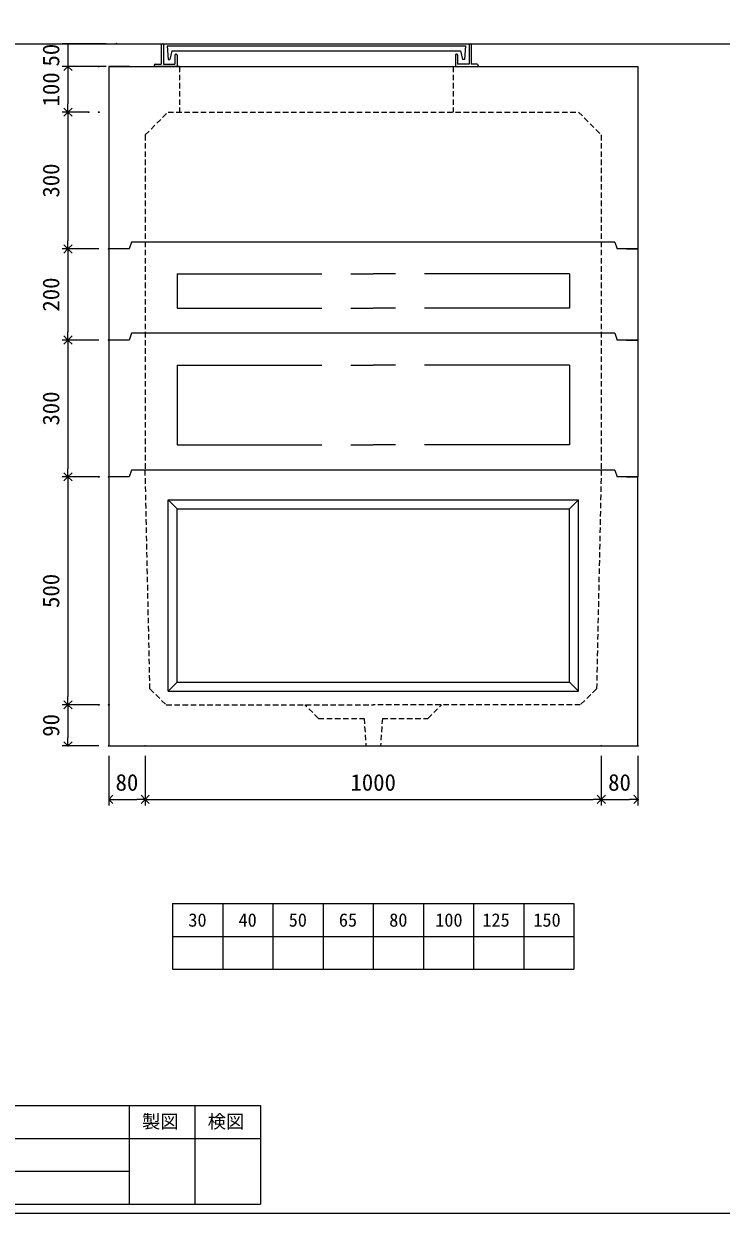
# Model space of a CAD drawing. Units: millimetres, scale not verified. Extents: x -4890 to 18490, y -2333 to 2334.
# Drawn here: x 299 to 1828, y -1941 to 667 of the extents above; entities that cross this region are included whole.
import ezdxf
from ezdxf.enums import TextEntityAlignment as Align

# ---------------------------------------------------------------- set-up
doc = ezdxf.new("R2010")
doc.units = ezdxf.units.MM
doc.header["$LTSCALE"] = 10
doc.header["$PDMODE"] = 32
doc.header["$PDSIZE"] = 2
doc.linetypes.add('DASHED1', pattern=[1.8, 1.2, -0.6])
doc.linetypes.add('USER2', pattern=[50.8, 31.75, -6.35, 6.35, -6.35])
doc.layers.add('0-1_Defpoints', color=7, linetype='Continuous')
for name, color, linetype, lineweight in [('0-2_waku', 7, 'Continuous', 18), ('0-3_gaikei', 7, 'Continuous', 18), ('0-4_kakure', 7, 'DASHED1', 5), ('0-5_sunpou', 7, 'Continuous', 5), ('0-9_uchigawa', 6, 'Continuous', 18), ('0-B_futa', 3, 'Continuous', 18), ('0-C_GL', 4, 'Continuous', 18), ('0-E_文字１', 7, 'Continuous', 18), ('1-3_uchigawa2', 6, 'USER2', 18)]:
    doc.layers.add(name, color=color, linetype=linetype, lineweight=lineweight)
doc.styles.add('ＭＳ ゴシック', font='')
doc.styles.get('ＭＳ ゴシック').set_extended_font_data('MS Gothic')

# ---------------------------------------------------------------- blocks, each defined once
blk = doc.blocks.new('_Open90')
at = {"layer": '0-5_sunpou'}
blk.add_line((0, 0), (-1, 0), dxfattribs=at)
blk.add_lwpolyline([(-0.5, 0.5), (0, 0), (-0.5, -0.5)], dxfattribs=at)
blk = doc.blocks.new('D97')
at = {"layer": '0-1_Defpoints'}
for p in [(1932.32, 1254.36), (2012.32, 1254.36), (2012.32, 1136.94)]:
    blk.add_point(p, dxfattribs=at)
at = {"layer": '0-5_sunpou'}
for p, q in [((1932.32, 1232.36), (1932.32, 1123.94)), ((2012.32, 1232.36), (2012.32, 1123.94)), ((1950.32, 1136.94), (1994.32, 1136.94))]:
    blk.add_line(p, q, dxfattribs=at)
at = {"layer": '0-5_sunpou', "xscale": 18, "yscale": 18, "rotation": 180}
blk.add_blockref('_Open90', (1932.32, 1136.94), dxfattribs=at)
at = {"layer": '0-5_sunpou', "xscale": 18, "yscale": 18}
blk.add_blockref('_Open90', (2012.32, 1136.94), dxfattribs=at)
at = {"layer": '0-5_sunpou', "style": 'ＭＳ ゴシック'}
blk.add_text('80', height=36.66, dxfattribs=at).set_placement((1947.32, 1144.94), align=Align.BOTTOM_LEFT)
blk = doc.blocks.new('D98')
at = {"layer": '0-1_Defpoints'}
for p in [(2012.32, 1254.36), (3012.32, 1254.36), (3012.32, 1136.94)]:
    blk.add_point(p, dxfattribs=at)
at = {"layer": '0-5_sunpou'}
for p, q in [((2012.32, 1232.36), (2012.32, 1123.94)), ((3012.32, 1232.36), (3012.32, 1123.94)), ((2030.32, 1136.94), (2994.32, 1136.94))]:
    blk.add_line(p, q, dxfattribs=at)
at = {"layer": '0-5_sunpou', "xscale": 18, "yscale": 18, "rotation": 180}
blk.add_blockref('_Open90', (2012.32, 1136.94), dxfattribs=at)
at = {"layer": '0-5_sunpou', "xscale": 18, "yscale": 18}
blk.add_blockref('_Open90', (3012.32, 1136.94), dxfattribs=at)
at = {"layer": '0-5_sunpou', "style": 'ＭＳ ゴシック'}
blk.add_text('1000', height=36.66, dxfattribs=at).set_placement((2462.32, 1144.94), align=Align.BOTTOM_LEFT)
blk = doc.blocks.new('D99')
at = {"layer": '0-1_Defpoints'}
for p in [(3012.32, 1254.36), (3092.32, 1254.36), (3092.32, 1136.94)]:
    blk.add_point(p, dxfattribs=at)
at = {"layer": '0-5_sunpou'}
for p, q in [((3012.32, 1232.36), (3012.32, 1123.94)), ((3092.32, 1232.36), (3092.32, 1123.94)), ((3030.32, 1136.94), (3074.32, 1136.94))]:
    blk.add_line(p, q, dxfattribs=at)
at = {"layer": '0-5_sunpou', "xscale": 18, "yscale": 18, "rotation": 180}
blk.add_blockref('_Open90', (3012.32, 1136.94), dxfattribs=at)
at = {"layer": '0-5_sunpou', "xscale": 18, "yscale": 18}
blk.add_blockref('_Open90', (3092.32, 1136.94), dxfattribs=at)
at = {"layer": '0-5_sunpou', "style": 'ＭＳ ゴシック'}
blk.add_text('80', height=36.66, dxfattribs=at).set_placement((3027.32, 1144.94), align=Align.BOTTOM_LEFT)
blk = doc.blocks.new('D100')
at = {"layer": '0-1_Defpoints'}
for p in [(1932.32, 1344.36), (1843, 1254.36), (1932.32, 1254.36)]:
    blk.add_point(p, dxfattribs=at)
at = {"layer": '0-5_sunpou'}
for p, q in [((1910.32, 1344.36), (1830, 1344.36)), ((1843, 1326.36), (1843, 1272.36)), ((1910.32, 1254.36), (1830, 1254.36))]:
    blk.add_line(p, q, dxfattribs=at)
at = {"layer": '0-5_sunpou', "xscale": 18, "yscale": 18}
for p, rotation in [((1843, 1344.36), 90), ((1843, 1254.36), 270)]:
    blk.add_blockref('_Open90', p, dxfattribs=dict(at, rotation=rotation))
at = {"layer": '0-5_sunpou', "style": 'ＭＳ ゴシック'}
blk.add_text('90', height=36.66, rotation=90, dxfattribs=at).set_placement((1835, 1274.36), align=Align.BOTTOM_LEFT)
blk = doc.blocks.new('D101')
at = {"layer": '0-1_Defpoints'}
for p in [(1932.32, 1844.36), (1843, 1344.36), (1910.32, 1344.36)]:
    blk.add_point(p, dxfattribs=at)
at = {"layer": '0-5_sunpou'}
for p, q in [((1910.32, 1844.36), (1830, 1844.36)), ((1843, 1826.36), (1843, 1362.36)), ((1888.32, 1344.36), (1830, 1344.36))]:
    blk.add_line(p, q, dxfattribs=at)
at = {"layer": '0-5_sunpou', "xscale": 18, "yscale": 18}
for p, rotation in [((1843, 1844.36), 90), ((1843, 1344.36), 270)]:
    blk.add_blockref('_Open90', p, dxfattribs=dict(at, rotation=rotation))
at = {"layer": '0-5_sunpou', "style": 'ＭＳ ゴシック'}
blk.add_text('500', height=36.66, rotation=90, dxfattribs=at).set_placement((1835, 1556.86), align=Align.BOTTOM_LEFT)
blk = doc.blocks.new('D102')
at = {"layer": '0-1_Defpoints'}
for p in [(1910.32, 2744.36), (1843, 2644.36), (1910.32, 2644.36)]:
    blk.add_point(p, dxfattribs=at)
at = {"layer": '0-5_sunpou'}
for p, q in [((1888.32, 2744.36), (1830, 2744.36)), ((1843, 2726.36), (1843, 2662.36)), ((1888.32, 2644.36), (1830, 2644.36))]:
    blk.add_line(p, q, dxfattribs=at)
at = {"layer": '0-5_sunpou', "xscale": 18, "yscale": 18}
for p, rotation in [((1843, 2744.36), 90), ((1843, 2644.36), 270)]:
    blk.add_blockref('_Open90', p, dxfattribs=dict(at, rotation=rotation))
at = {"layer": '0-5_sunpou', "style": 'ＭＳ ゴシック'}
blk.add_text('100', height=36.66, rotation=90, dxfattribs=at).set_placement((1835, 2656.86), align=Align.BOTTOM_LEFT)
blk = doc.blocks.new('D103')
at = {"layer": '0-1_Defpoints'}
for p in [(1888.32, 2644.36), (1843, 2344.36), (1932.32, 2344.36)]:
    blk.add_point(p, dxfattribs=at)
at = {"layer": '0-5_sunpou'}
for p, q in [((1866.32, 2644.36), (1830, 2644.36)), ((1843, 2626.36), (1843, 2362.36)), ((1910.32, 2344.36), (1830, 2344.36))]:
    blk.add_line(p, q, dxfattribs=at)
at = {"layer": '0-5_sunpou', "xscale": 18, "yscale": 18}
for p, rotation in [((1843, 2644.36), 90), ((1843, 2344.36), 270)]:
    blk.add_blockref('_Open90', p, dxfattribs=dict(at, rotation=rotation))
at = {"layer": '0-5_sunpou', "style": 'ＭＳ ゴシック'}
blk.add_text('300', height=36.66, rotation=90, dxfattribs=at).set_placement((1835, 2456.86), align=Align.BOTTOM_LEFT)
blk = doc.blocks.new('D104')
at = {"layer": '0-1_Defpoints'}
for p in [(1932.32, 2344.36), (1843, 2144.36), (1932.32, 2144.36)]:
    blk.add_point(p, dxfattribs=at)
at = {"layer": '0-5_sunpou'}
for p, q in [((1910.32, 2344.36), (1830, 2344.36)), ((1843, 2326.36), (1843, 2162.36)), ((1910.32, 2144.36), (1830, 2144.36))]:
    blk.add_line(p, q, dxfattribs=at)
at = {"layer": '0-5_sunpou', "xscale": 18, "yscale": 18}
for p, rotation in [((1843, 2344.36), 90), ((1843, 2144.36), 270)]:
    blk.add_blockref('_Open90', p, dxfattribs=dict(at, rotation=rotation))
at = {"layer": '0-5_sunpou', "style": 'ＭＳ ゴシック'}
blk.add_text('200', height=36.66, rotation=90, dxfattribs=at).set_placement((1835, 2206.86), align=Align.BOTTOM_LEFT)
blk = doc.blocks.new('D105')
at = {"layer": '0-1_Defpoints'}
for p in [(1932.32, 2144.36), (1843, 1844.36), (1910.32, 1844.36)]:
    blk.add_point(p, dxfattribs=at)
at = {"layer": '0-5_sunpou'}
for p, q in [((1910.32, 2144.36), (1830, 2144.36)), ((1843, 2126.36), (1843, 1862.36)), ((1888.32, 1844.36), (1830, 1844.36))]:
    blk.add_line(p, q, dxfattribs=at)
at = {"layer": '0-5_sunpou', "xscale": 18, "yscale": 18}
for p, rotation in [((1843, 2144.36), 90), ((1843, 1844.36), 270)]:
    blk.add_blockref('_Open90', p, dxfattribs=dict(at, rotation=rotation))
at = {"layer": '0-5_sunpou', "style": 'ＭＳ ゴシック'}
blk.add_text('300', height=36.66, rotation=90, dxfattribs=at).set_placement((1835, 1956.86), align=Align.BOTTOM_LEFT)
blk = doc.blocks.new('D85')
at = {"layer": '0-1_Defpoints'}
for p in [(1949.1, 2794.36), (1843, 2744.36), (1949.1, 2744.36)]:
    blk.add_point(p, dxfattribs=at)
at = {"layer": '0-5_sunpou'}
for p, q in [((1927.1, 2794.36), (1830, 2794.36)), ((1843, 2794.36), (1843, 2744.36)), ((1927.1, 2744.36), (1830, 2744.36))]:
    blk.add_line(p, q, dxfattribs=at)
at = {"layer": '0-5_sunpou', "style": 'ＭＳ ゴシック'}
blk.add_text('50', height=36.66, rotation=90, dxfattribs=at).set_placement((1835, 2744.36), align=Align.BOTTOM_LEFT)

msp = doc.modelspace()

# ---------------------------------------------------------------- linework, layer by layer
at = {"layer": '0-2_waku'}
for p, q in [((624.97, -1262.34), (624.97, -1406.34)), ((624.97, -1262.34), (624.97, -1406.34)), ((624.97, -1262.34), (624.97, -1406.34)), ((624.97, -1262.34), (624.97, -1406.34)), ((624.97, -1262.34), (1504.97, -1262.34)), ((734.97, -1262.34), (734.97, -1406.34)), ((844.97, -1262.34), (844.97, -1406.34)), ((844.97, -1262.34), (844.97, -1406.34)), ((954.97, -1262.34), (954.97, -1406.34)), ((1064.97, -1262.34), (1064.97, -1406.34)), ((1174.97, -1262.34), (1174.97, -1406.34)), ((1284.97, -1262.34), (1284.97, -1406.34)), ((1394.97, -1262.34), (1394.97, -1406.34)), ((1504.97, -1262.34), (1504.97, -1406.34)), ((624.97, -1334.34), (1504.97, -1334.34)), ((624.97, -1406.34), (1504.97, -1406.34)), ((-1210.03, -1705.34), (817.97, -1705.34)), ((529.97, -1705.34), (529.97, -1921.34)), ((529.97, -1705.34), (529.97, -1921.34)), ((673.97, -1705.34), (673.97, -1921.34)), ((817.97, -1705.34), (817.97, -1921.34)), ((-1209.6, -1777.34), (818.4, -1777.34)), ((-1209.6, -1849.34), (530.4, -1849.34)), ((-1210.03, -1921.34), (817.97, -1921.34)), ((-1230.03, -1941.34), (4889.97, -1941.34))]:
    msp.add_line(p, q, dxfattribs=at)
msp.add_lwpolyline([(-1230.03, 2333.66), (-1230.03, -1941.34), (4889.97, -1941.34)], dxfattribs=at)
at = {"layer": '0-3_gaikei'}
for p, q in [((484.97, 573.66), (1644.97, 573.66)), ((484.97, 573.66), (484.97, -326.34)), ((530.47, 573.66), (484.97, 573.66)), ((1644.97, 573.66), (1644.97, -326.34)), ((1064.97, 188.66), (534.97, 188.66)), ((1594.97, 188.66), (1064.97, 188.66)), ((1594.97, 188.66), (1599.97, 173.66)), ((1644.97, 173.66), (1599.97, 173.66)), ((1619.97, 173.66), (1644.97, 173.66)), ((1619.97, 173.66), (1644.97, 173.66)), ((1064.97, -11.34), (534.97, -11.34)), ((1594.97, -11.34), (1064.97, -11.34)), ((1594.97, -11.34), (1599.97, -26.34)), ((1644.97, -26.34), (1599.97, -26.34)), ((1619.97, -26.34), (1644.97, -26.34)), ((1619.97, -26.34), (1644.97, -26.34)), ((1064.97, -311.34), (534.97, -311.34)), ((1594.97, -311.34), (1064.97, -311.34)), ((1594.97, -311.34), (1599.97, -326.34)), ((484.97, -326.34), (484.97, -916.34)), ((1644.97, -326.34), (1599.97, -326.34)), ((1619.97, -326.34), (1644.97, -326.34)), ((1619.97, -326.34), (1644.97, -326.34))]:
    msp.add_line(p, q, dxfattribs=at)
for points in [[(534.97, 188.66), (529.97, 173.66), (484.97, 173.66)], [(534.97, -11.34), (529.97, -26.34), (484.97, -26.34)], [(534.97, -311.34), (529.97, -326.34), (484.97, -326.34)], [(484.97, -916.34), (1644.97, -916.34), (1644.97, -326.34)]]:
    msp.add_lwpolyline(points, dxfattribs=at)
at = {"layer": '0-4_kakure'}
for p, q in [((639.97, 573.66), (639.97, 473.66)), ((1239.97, 573.66), (1239.97, 473.66)), ((564.97, 423.66), (614.97, 473.66)), ((614.97, 473.66), (1514.97, 473.66)), ((1514.97, 473.66), (1564.97, 423.66)), ((564.97, 423.66), (564.97, -311.34)), ((1564.97, 423.66), (1564.97, -311.34)), ((575.3, -791.34), (564.97, -311.34)), ((1564.97, -311.34), (1554.65, -791.34)), ((575.3, -791.34), (611.06, -826.34)), ((611.06, -826.34), (1064.97, -826.34)), ((944.97, -856.22), (914.97, -826.22)), ((1184.97, -856.22), (1214.97, -826.22)), ((944.97, -856.22), (1044.97, -856.22)), ((1044.97, -856.22), (1048.97, -916.22)), ((1084.97, -856.22), (1080.97, -916.22)), ((1084.97, -856.22), (1184.97, -856.22))]:
    msp.add_line(p, q, dxfattribs=at)
msp.add_lwpolyline([(1554.65, -791.34), (1518.89, -826.34), (1064.97, -826.34)], dxfattribs=at)
at = {"layer": '0-9_uchigawa'}
for p, q in [((614.97, -376.34), (634.97, -396.34)), ((614.97, -796.34), (614.97, -376.34)), ((1514.97, -796.34), (1514.97, -376.34)), ((634.97, -396.34), (1064.97, -396.34)), ((634.97, -776.34), (634.97, -396.34)), ((1494.97, -776.34), (1494.97, -396.34)), ((614.97, -796.34), (634.97, -776.34)), ((634.97, -776.34), (1494.97, -776.34)), ((1514.97, -796.34), (1494.97, -776.34)), ((614.97, -796.34), (1514.97, -796.34))]:
    msp.add_line(p, q, dxfattribs=at)
for points in [[(614.97, -376.34), (1064.97, -376.34), (1514.97, -376.34)], [(1064.97, -396.34), (1494.97, -396.34), (1514.97, -376.34)]]:
    msp.add_lwpolyline(points, dxfattribs=at)
at = {"layer": '0-B_futa'}
for p, q in [((599.97, 621.66), (599.97, 578.66)), ((601.97, 623.66), (604.97, 623.66)), ((604.97, 623.66), (604.97, 578.66)), ((612.78, 619.16), (1267.11, 619.16)), ((612.78, 619.16), (615.27, 589.16)), ((623.3, 608.16), (618.98, 589.16)), ((623.3, 608.16), (1256.64, 608.16)), ((631.97, 600.66), (632.97, 600.66)), ((1247.97, 600.66), (1246.97, 600.66)), ((1256.64, 608.16), (1260.96, 589.16)), ((1267.11, 619.16), (1264.86, 589.16)), ((1274.97, 623.66), (1274.97, 578.66)), ((1274.97, 623.66), (1277.97, 623.66)), ((1279.97, 621.66), (1279.97, 578.66)), ((584.97, 576.66), (584.97, 575.66)), ((586.97, 578.66), (599.97, 578.66)), ((604.97, 578.66), (629.97, 578.66)), ((615.27, 589.16), (618.98, 589.16)), ((629.97, 598.66), (629.97, 578.66)), ((634.97, 598.66), (634.97, 573.66)), ((1244.97, 598.66), (1244.97, 573.66)), ((1249.97, 598.66), (1249.97, 578.66)), ((1274.97, 578.66), (1249.97, 578.66)), ((1264.86, 589.16), (1260.96, 589.16)), ((1292.97, 578.66), (1279.97, 578.66)), ((1294.97, 576.66), (1294.97, 575.66)), ((639.97, 573.66), (586.97, 573.66)), ((1244.97, 573.66), (1292.97, 573.66))]:
    msp.add_line(p, q, dxfattribs=at)
for centre, start, end in [((601.97, 621.66), 90, 180), ((631.97, 598.66), 90, 180), ((632.97, 598.66), 0, 90), ((1246.97, 598.66), 90, 180), ((1247.97, 598.66), 0, 90), ((1277.97, 621.66), 0, 90), ((586.97, 576.66), 90, 180), ((586.97, 575.66), 180, 270), ((1292.97, 576.66), 0, 90), ((1292.97, 575.66), 270, 0)]:
    msp.add_arc(centre, 2, start, end, dxfattribs=at)
at = {"layer": '0-C_GL'}
msp.add_line((-1230.31, 623.66), (4889.69, 623.66), dxfattribs=at)
at = {"layer": '1-3_uchigawa2'}
for p, q in [((634.97, 118.66), (1064.97, 118.66)), ((634.97, 118.66), (634.97, 43.66)), ((1494.97, 118.66), (1064.97, 118.66)), ((1494.97, 118.66), (1494.97, 43.66)), ((634.97, 43.66), (1064.97, 43.66)), ((1494.97, 43.66), (1064.97, 43.66)), ((634.97, -81.34), (1064.97, -81.34)), ((634.97, -81.34), (634.97, -256.34)), ((1494.97, -81.34), (1064.97, -81.34)), ((1494.97, -81.34), (1494.97, -256.34)), ((634.97, -256.34), (1064.97, -256.34)), ((1494.97, -256.34), (1064.97, -256.34))]:
    msp.add_line(p, q, dxfattribs=at)

# ---------------------------------------------------------------- block references
at = {"layer": '0-5_sunpou'}
for name in ['D85', 'D102', 'D103', 'D104', 'D105', 'D101', 'D100', 'D97', 'D98', 'D99']:
    msp.add_blockref(name, (-1447.34, -2170.7), dxfattribs=at)

# ---------------------------------------------------------------- texts
at = {"layer": '0-E_文字１', "style": 'ＭＳ ゴシック'}
for s, p in [('30', (659.61, -1321.69)), ('40', (769.61, -1321.69)), ('50', (879.61, -1321.69)), ('65', (989.61, -1321.69)), ('80', (1100.02, -1321.69)), ('100', (1200.9, -1321.69)), ('125', (1304.28, -1321.69)), ('150', (1416.05, -1321.69)), ('製図', (558.03, -1763.59)), ('検図', (702.03, -1763.59))]:
    msp.add_text(s, height=29.33, dxfattribs=at).set_placement(p, align=Align.BOTTOM_LEFT)

doc.saveas('drawing.dxf')
